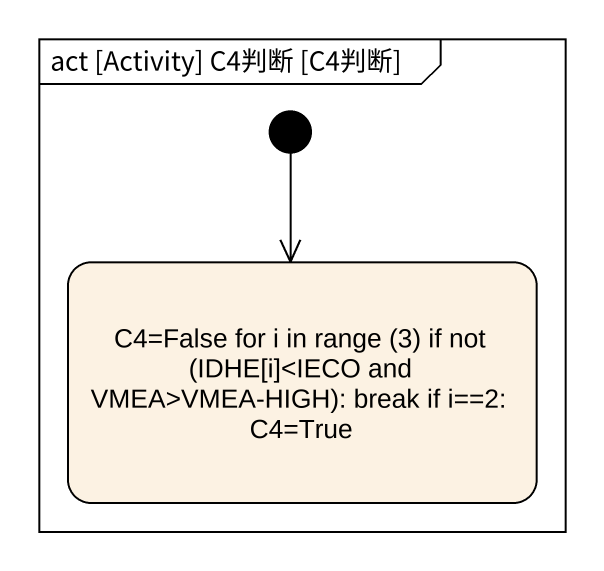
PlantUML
@startuml
mainframe act [Activity] C4判断 [C4判断]
hide empty description
state "C4=False for i in range (3) if not (IDHE[i]<IECO and VMEA>VMEA-HIGH): break if i==2: C4=True" as C4_False_for_i_in_range_3
[*] --> C4_False_for_i_in_range_3
@enduml
